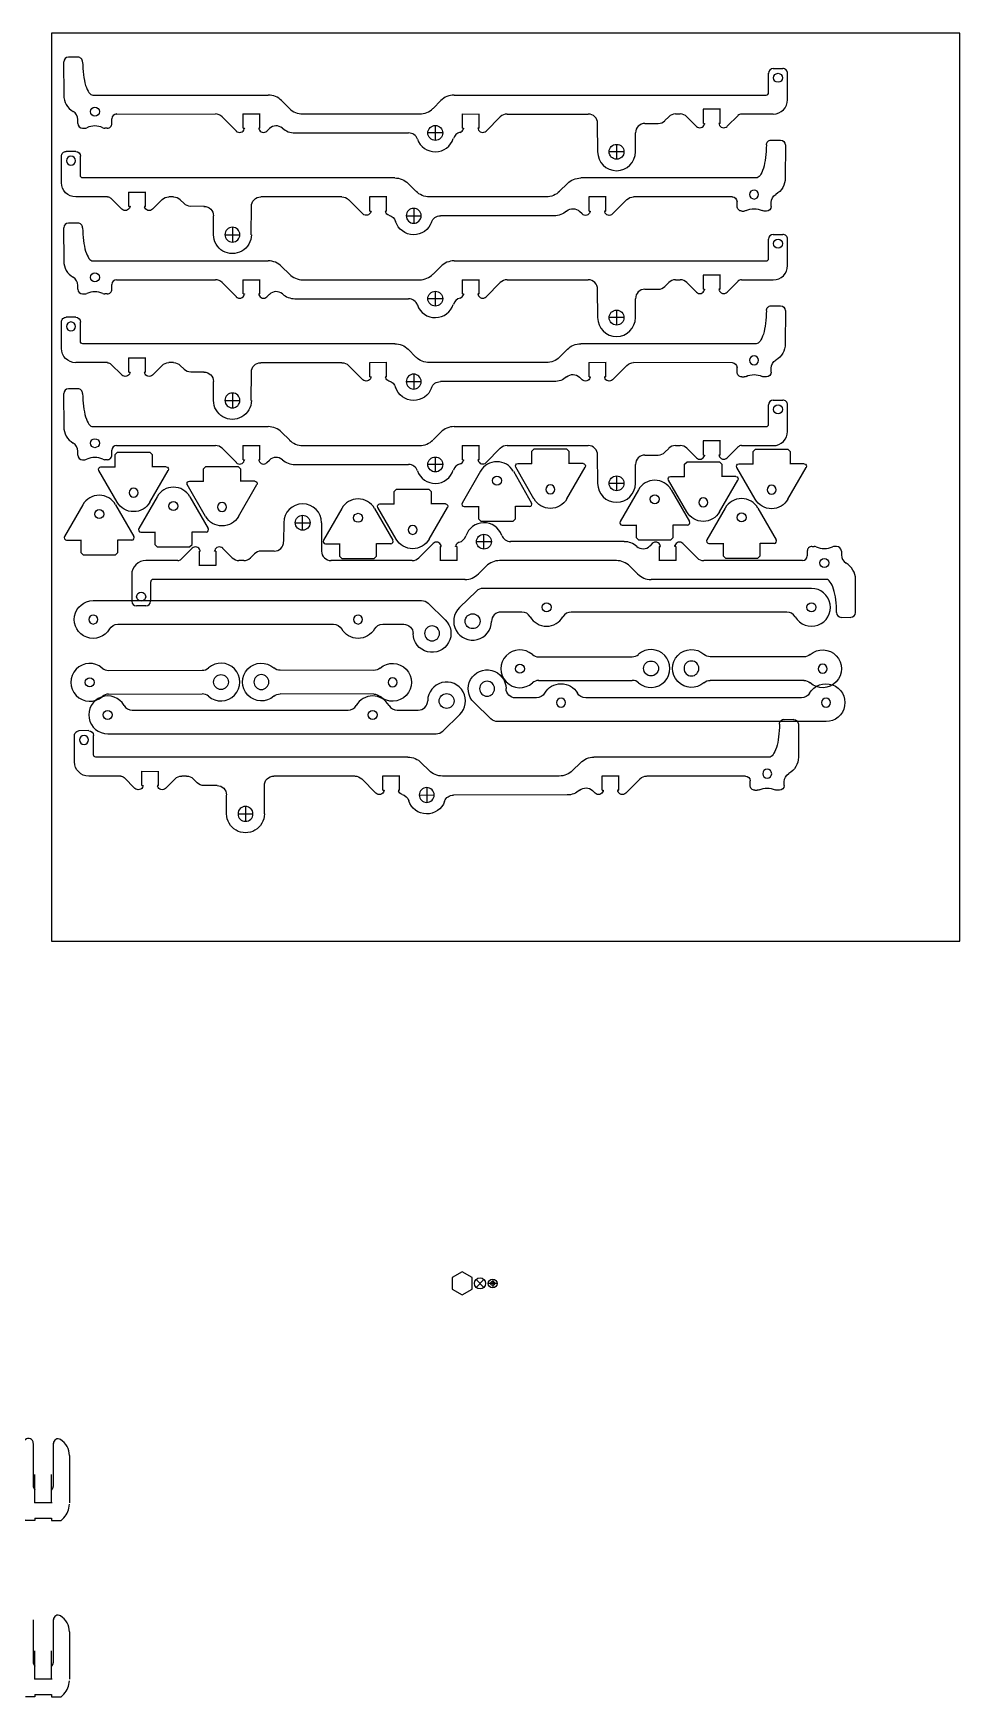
# Model space of a CAD drawing. Header units: inches. Extents: x -309 to 118, y -31 to 166.
# Drawn here: x -104.37 to -92.13, y 25.38 to 47.36 of the extents above; entities that cross this region are included whole.
import ezdxf

# ---------------------------------------------------------------- set-up
doc = ezdxf.new("R2010")
doc.units = ezdxf.units.IN
doc.header["$MEASUREMENT"] = 0
doc.layers.add('CUT', color=1, linetype='Continuous')
doc.layers.add('CUT_195', color=3, linetype='Continuous')

# ---------------------------------------------------------------- blocks, each defined once
blk = doc.blocks.new('Linkage_5in')
at = {"layer": 'CUT_195'}
for p, q in [((0.325, 0.063), (3.175, 0.063)), ((3.825, 0.063), (4.102, 0.063)), ((4.65, 0.003), (4.426, -0.215)), ((0, -0.25), (4.339, -0.25))]:
    blk.add_line(p, q, dxfattribs=at)
for centre, radius in [((4.477, 0.184), 0.0985), ((0, 0), 0.0595), ((3.5, 0), 0.0595)]:
    blk.add_circle(centre, radius, dxfattribs=at)
for centre, radius, start, end in [((0, 0), 0.25, 30, 270), ((3.5, 0), 0.25, 30, 150), ((4.477, 0.184), 0.25, 313.7783, 179.4446), ((0.325, 0.188), 0.125, 210, 270), ((3.175, 0.188), 0.125, 270, 330), ((3.825, 0.188), 0.125, 210, 270), ((4.102, 0.188), 0.125, 270, 359.4446), ((4.339, -0.125), 0.125, 270, 314.1865)]:
    blk.add_arc(centre, radius, start, end, dxfattribs=at)
blk = doc.blocks.new('Stix_Sideview')
at = {"layer": 'CUT'}
for p, q in [((-0.26, 0.495), (-0.385, 0.493)), ((8.873, 0.204), (8.868, 0.46)), ((8.929, 0.524), (9.054, 0.526)), ((8.991, 0.525), (8.991, 0.525)), ((9.124, 0.115), (9.118, 0.465)), ((-0.446, 0.429), (-0.437, -0.009)), ((-0.053, -0.001), (2.264, 0.044)), ((4.445, -0.09), (4.546, 0.015)), ((4.721, 0.092), (8.842, 0.172)), ((0.267, -0.245), (1.571, -0.219)), ((1.935, -0.212), (2.165, -0.208)), ((1.944, -0.4), (1.94, -0.212)), ((2.164, -0.396), (2.16, -0.208)), ((2.548, -0.127), (2.442, -0.026)), ((2.726, -0.197), (4.269, -0.167)), ((4.83, -0.156), (5.06, -0.152)), ((4.838, -0.344), (4.835, -0.156)), ((5.058, -0.339), (5.055, -0.152)), ((5.151, -0.376), (5.336, -0.183)), ((5.424, -0.145), (6.496, -0.124)), ((7.51, -0.192), (7.561, -0.14)), ((7.649, -0.101), (7.712, -0.1)), ((7.93, -0.259), (7.801, -0.135)), ((8.242, -0.027), (8.012, -0.032)), ((8.021, -0.219), (8.017, -0.032)), ((8.021, -0.219), (8.036, -0.219)), ((8.036, -0.219), (8.034, -0.229)), ((8.241, -0.215), (8.225, -0.215)), ((8.225, -0.215), (8.228, -0.225)), ((8.241, -0.215), (8.237, -0.027)), ((8.333, -0.251), (8.475, -0.104)), ((8.519, -0.084), (8.941, -0.076)), ((-0.243, -0.38), (-0.244, -0.33)), ((0.146, -0.435), (0.116, -0.435)), ((0.207, -0.371), (0.206, -0.309)), ((1.853, -0.44), (1.66, -0.254)), ((1.944, -0.4), (1.96, -0.399)), ((1.96, -0.399), (1.957, -0.41)), ((2.164, -0.396), (2.148, -0.396)), ((2.148, -0.396), (2.151, -0.406)), ((2.256, -0.432), (2.289, -0.398)), ((2.627, -0.449), (4.128, -0.42)), ((4.58, -0.411), (4.383, -0.415)), ((4.479, -0.314), (4.483, -0.511)), ((4.838, -0.344), (4.854, -0.343)), ((4.854, -0.343), (4.851, -0.354)), ((5.058, -0.339), (5.043, -0.34)), ((5.043, -0.34), (5.046, -0.35)), ((6.631, -0.621), (6.623, -0.246)), ((7.13, -0.612), (7.126, -0.362)), ((7.248, -0.234), (7.423, -0.231)), ((-0.179, -0.441), (-0.149, -0.44)), ((6.979, -0.614), (6.782, -0.618)), ((6.879, -0.518), (6.882, -0.715))]:
    blk.add_line(p, q, dxfattribs=at)
for centre, radius in [((8.994, 0.403), 0.0595), ((-0.021, -0.219), 0.0595), ((4.481, -0.413), 0.0985), ((6.88, -0.616), 0.0985)]:
    blk.add_circle(centre, radius, dxfattribs=at)
for centre, radius, start, end in [((-0.383, 0.43), 0.0625, 91.1139, 181.1139), ((-0.258, 0.433), 0.0625, 1.1139, 91.1139), ((8.93, 0.461), 0.0625, 91.1139, 181.1139), ((9.055, 0.464), 0.0625, 1.1139, 91.1139), ((2.269, -0.206), 0.25, 46.1139, 91.1139), ((4.726, -0.158), 0.25, 91.1139, 136.1139), ((8.841, 0.203), 0.0312, 271.1139, 1.1139), ((8.937, 0.111), 0.188, 271.1139, 1.1139), ((-0.187, -0.004), 0.25, 181.1139, 241.1139), ((1.574, -0.344), 0.125, 46.1139, 91.1139), ((2.721, 0.053), 0.25, 226.1139, 271.1139), ((4.264, 0.083), 0.25, 271.1139, 316.1139), ((5.426, -0.27), 0.125, 91.1139, 136.1139), ((6.498, -0.249), 0.125, 1.1139, 91.1139), ((7.42, -0.106), 0.125, 271.1139, 316.1139), ((7.651, -0.226), 0.125, 91.1139, 136.1139), ((7.714, -0.225), 0.125, 46.1139, 91.1139), ((8.52, -0.147), 0.0625, 91.1139, 136.1139), ((-0.369, -0.332), 0.125, 1.1139, 61.1139), ((-0.18, -0.379), 0.0625, 181.1139, 271.1139), ((-0.151, -0.378), 0.0625, 271.1139, 296.2949), ((-0.012, -0.658), 0.25, 65.9328, 116.2949), ((0.115, -0.373), 0.0625, 245.9328, 271.1139), ((0.145, -0.372), 0.0625, 271.1139, 1.1139), ((0.269, -0.307), 0.0625, 91.1139, 181.1139), ((1.896, -0.395), 0.0625, 226.1139, 346.1139), ((2.211, -0.389), 0.0625, 196.1139, 316.1139), ((2.379, -0.485), 0.125, 49.5916, 136.1139), ((2.622, -0.199), 0.25, 229.5916, 271.1139), ((4.13, -0.545), 0.125, 20.5851, 91.1139), ((4.841, -0.519), 0.125, 105.4517, 163.5329), ((4.791, -0.339), 0.0625, 285.4517, 346.1139), ((5.106, -0.332), 0.0625, 196.1139, 316.1139), ((7.251, -0.359), 0.125, 91.1139, 181.1139), ((7.973, -0.214), 0.0625, 226.1139, 346.1139), ((8.288, -0.208), 0.0625, 196.1139, 316.1139), ((4.481, -0.413), 0.25, 200.5851, 343.5329), ((6.88, -0.616), 0.25, 181.1139, 1.1139)]:
    blk.add_arc(centre, radius, start, end, dxfattribs=at)
blk.add_ellipse((-0.061, 0.436), major_axis=(-0.009, 0.437), ratio=0.307636, start_param=1.570796, end_param=3.141593, dxfattribs=at)
blk = doc.blocks.new('ShortParallogram')
at = {"layer": 'CUT_195'}
for p, q in [((0.621, 0.069), (1.86, 0.071)), ((0.621, -0.243), (1.86, -0.241))]:
    blk.add_line(p, q, dxfattribs=at)
for centre, radius in [((2.108, -0.084), 0.0985), ((0.375, -0.088), 0.0595)]:
    blk.add_circle(centre, radius, dxfattribs=at)
for centre, radius, start, end in [((0.375, -0.088), 0.25, 48.6921, 311.5114), ((0.623, 0.194), 0.125, 228.6921, 270.1018), ((1.86, 0.196), 0.125, 270.1018, 311.5114), ((2.108, -0.084), 0.25, 228.6921, 131.5114), ((0.624, -0.368), 0.125, 90.1018, 131.5114), ((1.861, -0.366), 0.125, 48.6921, 90.1018)]:
    blk.add_arc(centre, radius, start, end, dxfattribs=at)
blk = doc.blocks.new('Bastion')
at = {"layer": 'CUT_195'}
for p, q in [((-0.217, 0.125), (-0.459, -0.296)), ((0.217, 0.125), (0.459, -0.296)), ((-0.432, -0.343), (-0.245, -0.343)), ((0.432, -0.343), (0.245, -0.343))]:
    blk.add_line(p, q, dxfattribs=at)
blk.add_lwpolyline([(-0.245, -0.338), (-0.245, -0.505), (-0.214, -0.537), (0.214, -0.537), (0.245, -0.505), (0.245, -0.338)], dxfattribs=at)
blk.add_circle((0, 0), 0.0595, dxfattribs=at)
for centre, radius, start, end in [((0, 0), 0.25, 30, 150), ((-0.432, -0.311), 0.0312, 150, 270), ((0.432, -0.311), 0.0312, 270, 30)]:
    blk.add_arc(centre, radius, start, end, dxfattribs=at)
blk = doc.blocks.new('Slot_0p23')
at = {"layer": 'CUT'}
for p, q in [((-0.11, 0), (-0.11, 0.375)), ((0.11, 0), (0.11, 0.375)), ((-0.115, 0.005), (0.115, 0.005))]:
    blk.add_line(p, q, dxfattribs=at)
blk = doc.blocks.new('Tier2_Slot_Samantha')
at = {"layer": 'CUT'}
for p, q in [((-0.133, 0.777), (-0.133, 0.211)), ((0.132, 0.783), (0.132, 0.211))]:
    blk.add_line(p, q, dxfattribs=at)
for centre, start, end in [((-0.101, 0.211), 180, 230.2082), ((-0.141, 0.163), 0, 50.2082), ((0.141, 0.163), 129.7918, 180), ((0.101, 0.211), 309.7918, 0)]:
    blk.add_arc(centre, 0.0312, start, end, dxfattribs=at)
blk.add_blockref('Slot_0p23', (0, -0.005))
blk = doc.blocks.new('CS_Holder_Transverse2')
at = {"layer": 'CUT'}
for p, q in [((-2.311, 1.014), (-2.302, 1.005)), ((-1.939, 1.014), (-1.948, 1.005)), ((-1.461, 1.014), (-1.452, 1.005)), ((-1.089, 1.014), (-1.098, 1.005)), ((-0.611, 1.014), (-0.602, 1.005)), ((-0.239, 1.014), (-0.248, 1.005)), ((0.239, 1.014), (0.248, 1.005)), ((0.611, 1.014), (0.602, 1.005)), ((1.089, 1.014), (1.098, 1.005)), ((1.461, 1.014), (1.452, 1.005)), ((1.939, 1.014), (1.948, 1.005)), ((2.311, 1.014), (2.302, 1.005)), ((-2.894, 0.806), (-2.894, 0.181)), ((2.894, 0.806), (2.894, 0.181)), ((-2.265, 0.542), (-2.265, 0.39)), ((-1.985, 0.542), (-1.985, 0.39)), ((-1.415, 0.542), (-1.415, 0.39)), ((-1.135, 0.542), (-1.135, 0.39)), ((-0.565, 0.542), (-0.565, 0.39)), ((-0.285, 0.542), (-0.285, 0.39)), ((0.285, 0.542), (0.285, 0.39)), ((0.565, 0.542), (0.565, 0.39)), ((1.135, 0.542), (1.135, 0.39)), ((1.415, 0.542), (1.415, 0.39)), ((1.985, 0.542), (1.985, 0.39)), ((2.265, 0.542), (2.265, 0.39)), ((-2.785, -0.051), (-2.821, -0.016)), ((-2.66, -0.051), (-2.785, -0.051)), ((-2.66, -0.02), (-2.44, -0.02)), ((-2.66, -0.02), (-2.66, -0.051)), ((-2.44, -0.02), (-2.44, -0.051)), ((-2.44, -0.051), (-2.315, -0.051)), ((-2.315, -0.051), (-2.284, -0.02)), ((-2.284, -0.02), (-1.966, -0.02)), ((-1.935, -0.051), (-1.966, -0.02)), ((-1.81, -0.051), (-1.935, -0.051)), ((-1.81, -0.02), (-1.81, -0.051)), ((-1.81, -0.02), (-1.59, -0.02)), ((-1.59, -0.02), (-1.59, -0.051)), ((-1.59, -0.051), (-1.465, -0.051)), ((-1.465, -0.051), (-1.434, -0.02)), ((-1.434, -0.02), (-1.116, -0.02)), ((-1.085, -0.051), (-1.116, -0.02)), ((-0.96, -0.051), (-1.085, -0.051)), ((-0.96, -0.02), (-0.96, -0.051)), ((-0.96, -0.02), (-0.74, -0.02)), ((-0.74, -0.02), (-0.74, -0.051)), ((-0.74, -0.051), (-0.615, -0.051)), ((-0.615, -0.051), (-0.584, -0.02)), ((-0.584, -0.02), (-0.266, -0.02)), ((-0.235, -0.051), (-0.266, -0.02)), ((-0.11, -0.051), (-0.235, -0.051)), ((-0.11, -0.02), (-0.11, -0.051)), ((-0.11, -0.02), (0.11, -0.02)), ((0.11, -0.02), (0.11, -0.051)), ((0.11, -0.051), (0.235, -0.051)), ((0.235, -0.051), (0.266, -0.02)), ((0.266, -0.02), (0.584, -0.02)), ((0.615, -0.051), (0.584, -0.02)), ((0.74, -0.051), (0.615, -0.051)), ((0.74, -0.02), (0.74, -0.051)), ((0.74, -0.02), (0.96, -0.02)), ((0.96, -0.02), (0.96, -0.051)), ((0.96, -0.051), (1.085, -0.051)), ((1.085, -0.051), (1.116, -0.02)), ((1.116, -0.02), (1.434, -0.02)), ((1.465, -0.051), (1.434, -0.02)), ((1.59, -0.051), (1.465, -0.051)), ((1.59, -0.02), (1.59, -0.051)), ((1.59, -0.02), (1.81, -0.02)), ((1.81, -0.02), (1.81, -0.051)), ((1.81, -0.051), (1.935, -0.051)), ((1.935, -0.051), (1.966, -0.02)), ((1.966, -0.02), (2.284, -0.02)), ((2.315, -0.051), (2.284, -0.02)), ((2.44, -0.051), (2.315, -0.051)), ((2.44, -0.02), (2.44, -0.051)), ((2.44, -0.02), (2.66, -0.02)), ((2.66, -0.02), (2.66, -0.051)), ((2.66, -0.051), (2.785, -0.051)), ((2.785, -0.051), (2.821, -0.016))]:
    blk.add_line(p, q, dxfattribs=at)
for centre, radius, start, end in [((-2.644, 0.806), 0.25, 122.6836, 180), ((-2.745, 0.964), 0.0625, 0, 122.6836), ((-2.355, 0.97), 0.0625, 45, 180), ((-2.125, 1.182), 0.25, 225, 315), ((-1.895, 0.97), 0.0625, 0, 135), ((-1.505, 0.97), 0.0625, 45, 180), ((-1.275, 1.182), 0.25, 225, 315), ((-1.045, 0.97), 0.0625, 0, 135), ((-0.655, 0.97), 0.0625, 45, 180), ((-0.425, 1.182), 0.25, 225, 315), ((-0.195, 0.97), 0.0625, 0, 135), ((0.195, 0.97), 0.0625, 45, 180), ((0.425, 1.182), 0.25, 225, 315), ((0.655, 0.97), 0.0625, 0, 135), ((1.045, 0.97), 0.0625, 45, 180), ((1.275, 1.182), 0.25, 225, 315), ((1.505, 0.97), 0.0625, 0, 135), ((1.895, 0.97), 0.0625, 45, 180), ((2.125, 1.182), 0.25, 225, 315), ((2.355, 0.97), 0.0625, 0, 135), ((2.745, 0.964), 0.0625, 57.3164, 180), ((2.644, 0.806), 0.25, 0, 57.3164), ((-2.125, 0.542), 0.14, 0, 180), ((-1.275, 0.542), 0.14, 0, 180), ((-0.425, 0.542), 0.14, 0, 180), ((0.425, 0.542), 0.14, 0, 180), ((1.275, 0.542), 0.14, 0, 180), ((2.125, 0.542), 0.14, 0, 180), ((-2.125, 0.39), 0.14, 180, 0), ((-1.275, 0.39), 0.14, 180, 0), ((-0.425, 0.39), 0.14, 180, 0), ((0.425, 0.39), 0.14, 180, 0), ((1.275, 0.39), 0.14, 180, 0), ((2.125, 0.39), 0.14, 180, 0), ((-2.644, 0.161), 0.25, 180, 225), ((2.644, 0.161), 0.25, 315, 0)]:
    blk.add_arc(centre, radius, start, end, dxfattribs=at)
for p in [(-2.55, 0.187), (-1.7, 0.187), (-0.85, 0.187), (0, 0.187), (0.85, 0.187), (1.7, 0.187), (2.55, 0.187)]:
    blk.add_blockref('Tier2_Slot_Samantha', p)
blk = doc.blocks.new('Bolt_4mm_Clearance')
at = {"layer": 'CUT'}
for p, q in [((-0.052, 0.052), (0.052, -0.052)), ((0.052, 0.052), (-0.052, -0.052))]:
    blk.add_line(p, q, dxfattribs=at)
blk.add_circle((0, 0), 0.0737, dxfattribs=at)
blk = doc.blocks.new('4mm_Interference')
at = {"layer": 'CUT'}
for p, q in [((0.0575, 0), (-0.0575, 0)), ((0, 0.0575), (0, -0.0575))]:
    blk.add_line(p, q, dxfattribs=at)
for radius in [0.0575, 0.0262]:
    blk.add_circle((0, 0), radius, dxfattribs=at)
blk = doc.blocks.new('4mm_nut')
at = {"layer": 'CUT'}
blk.add_lwpolyline([(0.132, 0.076), (0, 0.153), (-0.133, 0.076), (-0.133, -0.076), (0, -0.153), (0.132, -0.076)], close=True, dxfattribs=at)

msp = doc.modelspace()

# ---------------------------------------------------------------- linework, layer by layer
msp.add_lwpolyline([(-104.13437, 35.36382), (-92.13437, 35.36382), (-92.13437, 47.36382), (-104.13437, 47.36382)], close=True)
at = {"layer": 'CUT'}
for p, q in [((-103.89726, 26.23377), (-103.89726, 25.60857)), ((-104.35101, 25.37627), (-104.47601, 25.37627)), ((-104.35101, 25.40752), (-104.13101, 25.40752)), ((-104.35101, 25.40752), (-104.35101, 25.37627)), ((-104.13101, 25.40752), (-104.13101, 25.37627)), ((-104.13101, 25.37627), (-104.00601, 25.37627)), ((-104.00601, 25.37627), (-103.97048, 25.41179))]:
    msp.add_line(p, q, dxfattribs=at)
for centre, radius, start, end in [((-104.04601, 26.39158), 0.0625, 57.316361, 180), ((-104.14726, 26.23377), 0.25, 0, 57.316361), ((-104.14726, 25.58857), 0.25, 315, 0)]:
    msp.add_arc(centre, radius, start, end, dxfattribs=at)

# ---------------------------------------------------------------- block references
for name, p, rotation in [('Stix_Sideview', (-103.53481, 46.5468), 358.886115599603), ('Stix_Sideview', (-103.53481, 44.35551), 358.886115599603), ('Stix_Sideview', (-103.53481, 42.16422), 358.886115599603), ('Stix_Sideview', (-93.94812, 40.1439), 178.886115599603), ('Linkage_5in', (-94.09266, 39.77649), 180)]:
    msp.add_blockref(name, p, dxfattribs=dict(rotation=rotation))
at = {"xscale": -1}
for name, p, rotation in [('Stix_Sideview', (-94.87569, 45.45115), 1.113884400396934), ('Stix_Sideview', (-94.87569, 43.25987), 1.113884400396934), ('Bastion', (-103.04888, 41.29053), 180), ('Bastion', (-97.54162, 41.33393), 180), ('Bastion', (-94.62026, 41.33), 180), ('Bastion', (-101.87946, 41.10182), 180), ('Bastion', (-95.52316, 41.16253), 180), ('Bastion', (-99.36135, 40.80002), 180), ('Linkage_5in', (-103.58207, 39.61492), 180), ('Stix_Sideview', (-94.70325, 37.79542), 1.113884400396934)]:
    msp.add_blockref(name, p, dxfattribs=dict(at, rotation=rotation))
for name, p in [('Bastion', (-98.24841, 41.45031)), ('Bastion', (-102.52167, 41.11358)), ('Bastion', (-96.16313, 41.20512)), ('Bastion', (-103.50232, 41.00772)), ('Bastion', (-100.08213, 40.95896)), ('Bastion', (-95.01631, 40.96375)), ('ShortParallogram', (-98.32033, 39.05178)), ('ShortParallogram', (-104.00195, 38.87232)), ('Linkage_5in', (-103.39027, 38.35421)), ('4mm_nut', (-98.70815, 30.83949)), ('Bolt_4mm_Clearance', (-98.47189, 30.83949)), ('4mm_Interference', (-98.30457, 30.83949)), ('CS_Holder_Transverse2', (-106.79101, 27.75869)), ('Tier2_Slot_Samantha', (-104.24101, 25.61502))]:
    msp.add_blockref(name, p)
for name, p in [('ShortParallogram', (-93.57033, 39.05178)), ('ShortParallogram', (-99.25195, 38.87232)), ('Linkage_5in', (-93.90086, 38.51579))]:
    msp.add_blockref(name, p, dxfattribs=at)

doc.saveas('drawing.dxf')
